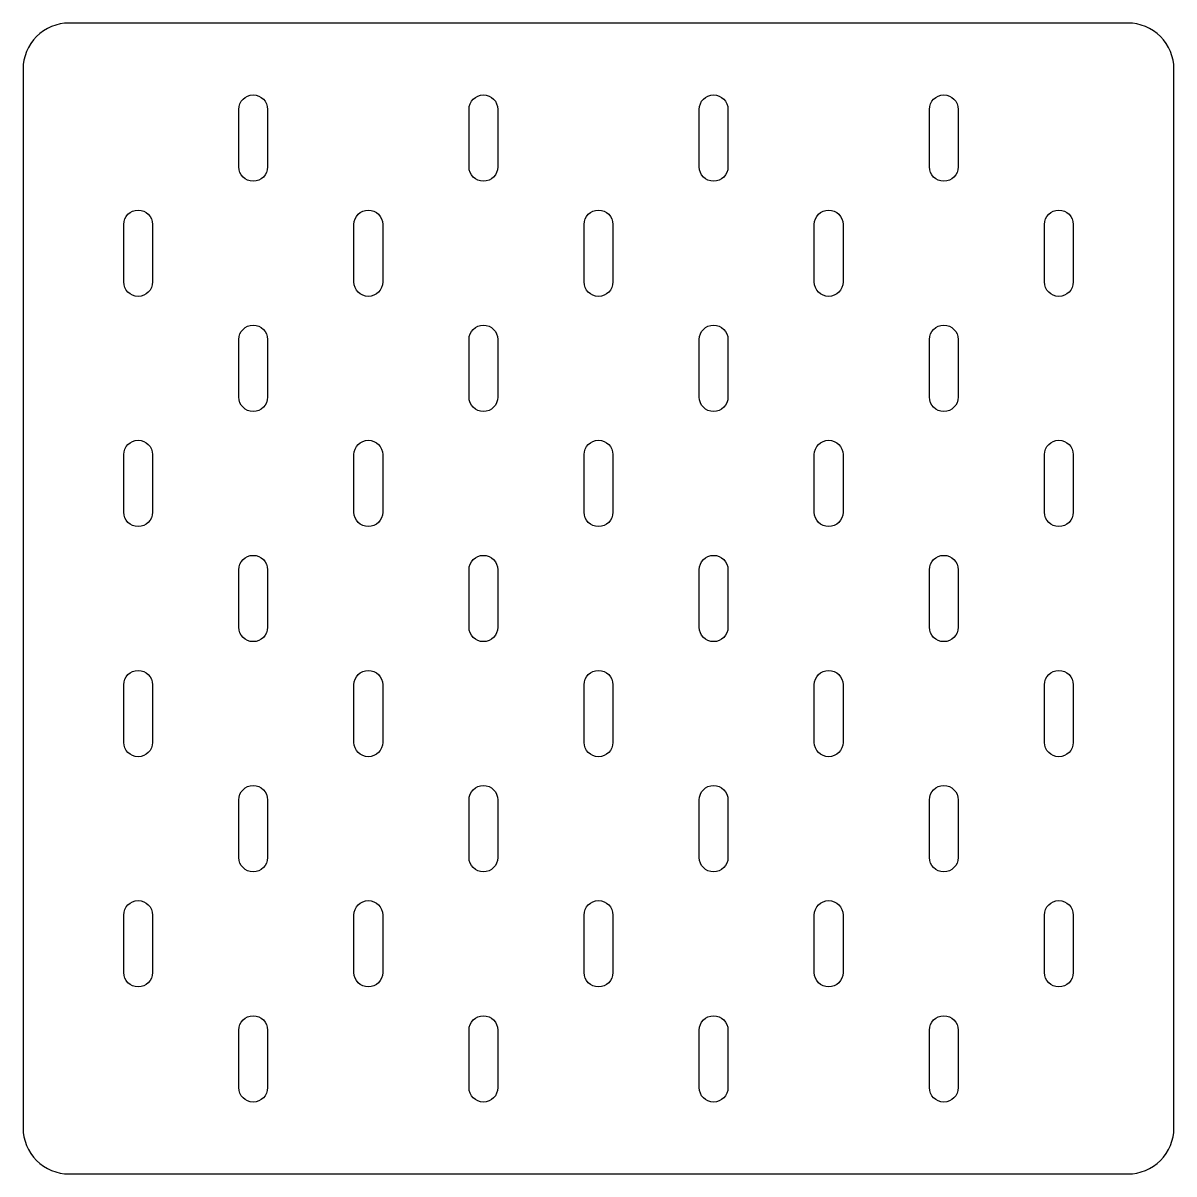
# Model space of a CAD drawing. Header units: millimetres. Extents: x -475 to -275, y 250 to 450.
import ezdxf

# ---------------------------------------------------------------- set-up
doc = ezdxf.new("R2010")
doc.units = ezdxf.units.MM
doc.layers.get('0').update_dxf_attribs({"linetype": 'CONTINUOUS'})

msp = doc.modelspace()

# ---------------------------------------------------------------- linework, layer by layer
for points in [[(-283, 250, 0.414214), (-275, 258), (-275, 442, 0.414214), (-283, 450), (-467, 450, 0.414214), (-475, 442), (-475, 258, 0.414214), (-467, 250)], [(-432.5, 435), (-432.5, 425, -1), (-437.5, 425), (-437.5, 435, -1)], [(-392.5, 435), (-392.5, 425, -1), (-397.5, 425), (-397.5, 435, -1)], [(-352.5, 435), (-352.5, 425, -1), (-357.5, 425), (-357.5, 435, -1)], [(-312.5, 435), (-312.5, 425, -1), (-317.5, 425), (-317.5, 435, -1)], [(-452.5, 415), (-452.5, 405, -1), (-457.5, 405), (-457.5, 415, -1)], [(-412.5, 415), (-412.5, 405, -1), (-417.5, 405), (-417.5, 415, -1)], [(-372.5, 415), (-372.5, 405, -1), (-377.5, 405), (-377.5, 415, -1)], [(-332.5, 415), (-332.5, 405, -1), (-337.5, 405), (-337.5, 415, -1)], [(-292.5, 415), (-292.5, 405, -1), (-297.5, 405), (-297.5, 415, -1)], [(-432.5, 395), (-432.5, 385, -1), (-437.5, 385), (-437.5, 395, -1)], [(-392.5, 395), (-392.5, 385, -1), (-397.5, 385), (-397.5, 395, -1)], [(-352.5, 395), (-352.5, 385, -1), (-357.5, 385), (-357.5, 395, -1)], [(-312.5, 395), (-312.5, 385, -1), (-317.5, 385), (-317.5, 395, -1)], [(-452.5, 375), (-452.5, 365, -1), (-457.5, 365), (-457.5, 375, -1)], [(-412.5, 375), (-412.5, 365, -1), (-417.5, 365), (-417.5, 375, -1)], [(-372.5, 375), (-372.5, 365, -1), (-377.5, 365), (-377.5, 375, -1)], [(-332.5, 375), (-332.5, 365, -1), (-337.5, 365), (-337.5, 375, -1)], [(-292.5, 375), (-292.5, 365, -1), (-297.5, 365), (-297.5, 375, -1)], [(-432.5, 355), (-432.5, 345, -1), (-437.5, 345), (-437.5, 355, -1)], [(-392.5, 355), (-392.5, 345, -1), (-397.5, 345), (-397.5, 355, -1)], [(-352.5, 355), (-352.5, 345, -1), (-357.5, 345), (-357.5, 355, -1)], [(-312.5, 355), (-312.5, 345, -1), (-317.5, 345), (-317.5, 355, -1)], [(-452.5, 335), (-452.5, 325, -1), (-457.5, 325), (-457.5, 335, -1)], [(-412.5, 335), (-412.5, 325, -1), (-417.5, 325), (-417.5, 335, -1)], [(-372.5, 335), (-372.5, 325, -1), (-377.5, 325), (-377.5, 335, -1)], [(-332.5, 335), (-332.5, 325, -1), (-337.5, 325), (-337.5, 335, -1)], [(-292.5, 335), (-292.5, 325, -1), (-297.5, 325), (-297.5, 335, -1)], [(-432.5, 315), (-432.5, 305, -1), (-437.5, 305), (-437.5, 315, -1)], [(-392.5, 315), (-392.5, 305, -1), (-397.5, 305), (-397.5, 315, -1)], [(-352.5, 315), (-352.5, 305, -1), (-357.5, 305), (-357.5, 315, -1)], [(-312.5, 315), (-312.5, 305, -1), (-317.5, 305), (-317.5, 315, -1)], [(-452.5, 295), (-452.5, 285, -1), (-457.5, 285), (-457.5, 295, -1)], [(-412.5, 295), (-412.5, 285, -1), (-417.5, 285), (-417.5, 295, -1)], [(-372.5, 295), (-372.5, 285, -1), (-377.5, 285), (-377.5, 295, -1)], [(-332.5, 295), (-332.5, 285, -1), (-337.5, 285), (-337.5, 295, -1)], [(-292.5, 295), (-292.5, 285, -1), (-297.5, 285), (-297.5, 295, -1)], [(-432.5, 275), (-432.5, 265, -1), (-437.5, 265), (-437.5, 275, -1)], [(-392.5, 275), (-392.5, 265, -1), (-397.5, 265), (-397.5, 275, -1)], [(-352.5, 275), (-352.5, 265, -1), (-357.5, 265), (-357.5, 275, -1)], [(-312.5, 275), (-312.5, 265, -1), (-317.5, 265), (-317.5, 275, -1)]]:
    msp.add_lwpolyline(points, format="xyb", close=True)

doc.saveas('drawing.dxf')
